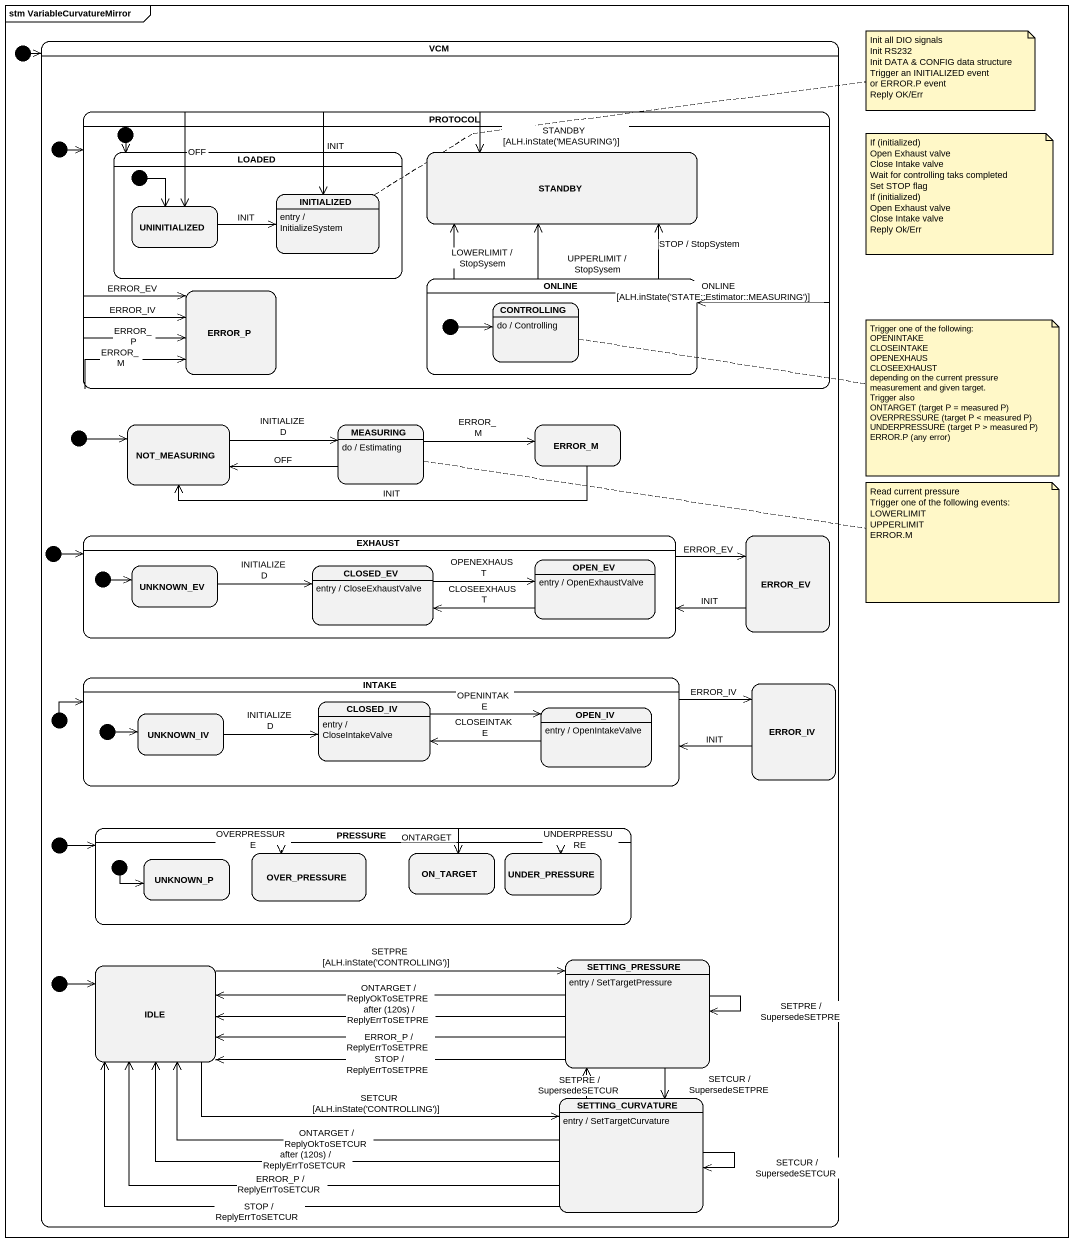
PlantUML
@startuml
mainframe stm VariableCurvatureMirror
hide empty description
state VCM {
  state initial2 <<start>>
  state "PROTOCOL" as PROTOCOL_ {
    state LOADED {
      state UNINITIALIZED
      state INITIALIZED
      INITIALIZED : entry / InitializeSystem
      [*] --> UNINITIALIZED
    }
    state STANDBY
    state ERROR_P
    state ONLINE {
      state CONTROLLING
      CONTROLLING : do / Controlling
      [*] -right-> CONTROLLING
    }
    [*] --> LOADED
  }
  state initial6 <<start>>
  state NOT_MEASURING
  state MEASURING
  MEASURING : do / Estimating
  state ERROR_M
  state initial7 <<start>>
  state EXHAUST {
    state UNKNOWN_EV
    state CLOSED_EV
    CLOSED_EV : entry / CloseExhaustValve
    state OPEN_EV
    OPEN_EV : entry / OpenExhaustValve
    [*] -right-> UNKNOWN_EV
  }
  state ERROR_EV
  state INTAKE {
    state UNKNOWN_IV
    state CLOSED_IV
    CLOSED_IV : entry / CloseIntakeValve
    state OPEN_IV
    OPEN_IV : entry / OpenIntakeValve
    [*] -right-> UNKNOWN_IV
  }
  state ERROR_IV
  state initial9 <<start>>
  state initial11 <<start>>
  state PRESSURE {
    state UNKNOWN_P
    state OVER_PRESSURE
    state ON_TARGET
    state UNDER_PRESSURE
    [*] -right-> UNKNOWN_P
  }
  state initial13 <<start>>
  state IDLE
  state SETTING_PRESSURE
  SETTING_PRESSURE : entry / SetTargetPressure
  state SETTING_CURVATURE
  SETTING_CURVATURE : entry / SetTargetCurvature
}
[*] --> VCM
initial2 -right-> PROTOCOL_
PROTOCOL_ -right-> STANDBY : STANDBY [ALH.inState('MEASURING')]
PROTOCOL_ -left-> UNINITIALIZED : OFF
PROTOCOL_ -left-> INITIALIZED : INIT
PROTOCOL_ -left-> ERROR_P : ERROR_IV
PROTOCOL_ -left-> ERROR_P : ERROR_EV
PROTOCOL_ -left-> ERROR_P : ERROR_M
PROTOCOL_ -left-> ERROR_P : ERROR_P
PROTOCOL_ --> ONLINE : ONLINE [ALH.inState('STATE::Estimator::MEASURING')]
UNINITIALIZED -right-> INITIALIZED : INIT
ONLINE -up-> STANDBY : STOP / StopSystem
ONLINE -up-> STANDBY : UPPERLIMIT / StopSysem
ONLINE -up-> STANDBY : LOWERLIMIT / StopSysem
initial6 -right-> NOT_MEASURING
NOT_MEASURING -right-> MEASURING : INITIALIZED
MEASURING -left-> NOT_MEASURING : OFF
MEASURING -right-> ERROR_M : ERROR_M
ERROR_M -left-> NOT_MEASURING : INIT
initial7 -right-> EXHAUST
EXHAUST -right-> ERROR_EV : ERROR_EV
UNKNOWN_EV -right-> CLOSED_EV : INITIALIZED
CLOSED_EV -right-> OPEN_EV : OPENEXHAUST
OPEN_EV -left-> CLOSED_EV : CLOSEEXHAUST
ERROR_EV -left-> EXHAUST : INIT
INTAKE -right-> ERROR_IV : ERROR_IV
ERROR_IV -left-> INTAKE : INIT
initial9 -right-> INTAKE
UNKNOWN_IV -right-> CLOSED_IV : INITIALIZED
CLOSED_IV -right-> OPEN_IV : OPENINTAKE
OPEN_IV -left-> CLOSED_IV : CLOSEINTAKE
initial11 -right-> PRESSURE
PRESSURE -left-> OVER_PRESSURE : OVERPRESSURE
PRESSURE -right-> ON_TARGET : ONTARGET
PRESSURE -right-> UNDER_PRESSURE : UNDERPRESSURE
initial13 -right-> IDLE
IDLE -right-> SETTING_PRESSURE : SETPRE [ALH.inState('CONTROLLING')]
IDLE -right-> SETTING_CURVATURE : SETCUR [ALH.inState('CONTROLLING')]
SETTING_PRESSURE -left-> IDLE : ONTARGET / ReplyOkToSETPRE
SETTING_PRESSURE -left-> IDLE : after (120s) / ReplyErrToSETPRE
SETTING_PRESSURE -left-> IDLE : ERROR_P / ReplyErrToSETPRE
SETTING_PRESSURE -left-> IDLE : STOP / ReplyErrToSETPRE
SETTING_PRESSURE --> SETTING_PRESSURE : SETPRE / SupersedeSETPRE
SETTING_PRESSURE --> SETTING_CURVATURE : SETCUR / SupersedeSETPRE
SETTING_CURVATURE -left-> IDLE : ONTARGET / ReplyOkToSETCUR
SETTING_CURVATURE -left-> IDLE : after (120s) / ReplyErrToSETCUR
SETTING_CURVATURE -left-> IDLE : ERROR_P / ReplyErrToSETCUR
SETTING_CURVATURE -left-> IDLE : STOP / ReplyErrToSETCUR
SETTING_CURVATURE -up-> SETTING_PRESSURE : SETPRE / SupersedeSETCUR
SETTING_CURVATURE --> SETTING_CURVATURE : SETCUR / SupersedeSETCUR
note right of INITIALIZED
  Init all DIO signals
  Init RS232
  Init DATA & CONFIG data structure
  Trigger an INITIALIZED event
  or ERROR.P event
  Reply OK/Err
end note
note as N2
  If (initialized)
  Open Exhaust valve
  Close Intake valve
  Wait for controlling taks completed
  Set STOP flag
  If (initialized)
  Open Exhaust valve
  Close Intake valve
  Reply Ok/Err
end note
note right of CONTROLLING
  Trigger one of the following:
  OPENINTAKE
  CLOSEINTAKE
  OPENEXHAUS
  CLOSEEXHAUST
  depending on the current pressure measurement and given target.
  Trigger also
  ONTARGET (target P = measured P)
  OVERPRESSURE (target P < measured P)
  UNDERPRESSURE (target P > measured P)
  ERROR.P (any error)
end note
note right of MEASURING
  Read current pressure
  Trigger one of the following events:
  LOWERLIMIT
  UPPERLIMIT
  ERROR.M
end note
@enduml
